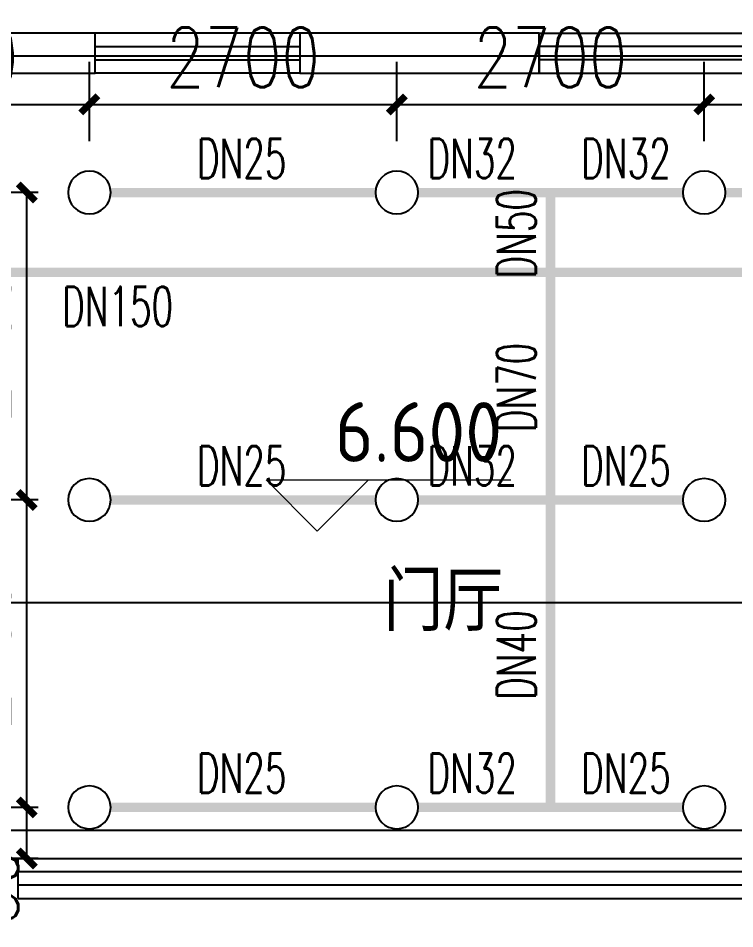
# Model space of a CAD drawing. Extents: x 0 to 2838408, y -923048 to 203859.
# Drawn here: x 2730038 to 2736331, y -544525 to -536527 of the extents above; entities that cross this region are included whole.
import ezdxf

# ---------------------------------------------------------------- set-up
doc = ezdxf.new("R2010")
doc.units = 0
doc.header["$LTSCALE"] = 1000
doc.layers.add('A-ANNO-IDEN-LEVL', color=3, linetype='Continuous', lineweight=0)
doc.layers.add('A-ANNO-TXT', color=7, linetype='Continuous', lineweight=0, plot=False)
for name, color, linetype in [('DIM_喷淋', 3, 'Continuous'), ('DOTE', 8, 'Continuous'), ('EQUIP_喷头', 7, 'Continuous'), ('PIPE-喷淋', 6, 'Continuous'), ('PUB_TEXT', 7, 'Continuous'), ('TEXT_喷淋', 7, 'Continuous'), ('WALL', 9, 'Continuous'), ('WINDOW', 4, 'Continuous'), ('XREF', 8, 'Continuous')]:
    doc.layers.add(name, color=color, linetype=linetype)
doc.styles.add('_TCH_DIM_T3', font='SIMPLEX', dxfattribs={"width": 0.75, "bigfont": 'HZTXT'})
doc.styles.add('_TWT_PIPEDN', font='SIMPLEX', dxfattribs={"width": 0.8, "height": 2.3, "bigfont": 'HZTXT'})
doc.styles.get("Standard").update_dxf_attribs({"font": 'geniso.shx', "bigfont": 'hztxt.shx'})
doc.dimstyles.new('_TWT_ARCH&&150', dxfattribs={"dimtxt": 525, "dimasz": 150, "dimexe": 375, "dimexo": 450, "dimgap": 150, "dimtad": 1, "dimdec": 0, "dimzin": 0, "dimdsep": 46, "dimtxsty": '_TCH_DIM_T3', "dimblk": 'ARCHTICK', "dimcen": 0.09, "dimclrt": 7, "dimazin": 2, "dimtfac": 1, "dimtdec": 0, "dimtix": 1, "dimtmove": 2, "dimatfit": 3, "dimfxl": 1, "dimtolj": 1, "dimtzin": 0, "dimarcsym": 0})

# ---------------------------------------------------------------- blocks, each defined once
blk = doc.blocks.new('$WINLIB2D$00000001')
at = {"color": 0}
for points in [[(-0.5, 0.5), (-0.5, -0.5)], [(-0.5, 0.5), (0.5, 0.5)], [(0.5, -0.5), (0.5, 0.5)], [(0.5, 0.1667), (-0.5, 0.1667)], [(0.5, -0.1667), (-0.5, -0.1667)], [(-0.5, -0.5), (0.5, -0.5)]]:
    blk.add_lwpolyline(points, dxfattribs=at)
blk = doc.blocks.new('3F1')
at = {"layer": 'A-ANNO-IDEN-LEVL'}
for p, q in [((2396618.7, -541031.5), (2396168.7, -540581.5)), ((2396168.7, -540581.5), (2398319.6, -540581.5)), ((2396618.7, -541031.5), (2397068.7, -540581.5))]:
    blk.add_line(p, q, dxfattribs=at)
at = {"layer": 'DOTE'}
for p, q in [((2343216.7, -536858.3), (2453916.7, -536858.3)), ((2343216.7, -541658.3), (2453916.7, -541658.3)), ((2392758.5, -543658.3), (2405723.1, -543658.3))]:
    blk.add_line(p, q, dxfattribs=at)
at = {"layer": 'WALL'}
for p, q in [((2394666.7, -536658.3), (2393666.7, -536658.3)), ((2394666.7, -537008.3), (2394666.7, -536658.3)), ((2398566.7, -536658.3), (2396466.7, -536658.3)), ((2396466.7, -536658.3), (2396466.7, -537008.3)), ((2398566.7, -537008.3), (2398566.7, -536658.3)), ((2393916.7, -537008.3), (2394666.7, -537008.3)), ((2396466.7, -537008.3), (2398566.7, -537008.3))]:
    blk.add_line(p, q, dxfattribs=at)
at = {"layer": 'WINDOW', "xscale": -1800, "yscale": 350, "zscale": -1800, "rotation": 359.9999999999995}
blk.add_blockref('$WINLIB2D$00000001', (2395566.7, -536833.3), dxfattribs=at)
at = {"layer": 'WINDOW'}
for p, xscale, yscale, zscale in [((2399466.7, -536833.3), 1800, 350, 1800), ((2397479.2, -544083.3), 6975, -350, 6975)]:
    blk.add_blockref('$WINLIB2D$00000001', p, dxfattribs=dict(at, xscale=xscale, yscale=yscale, zscale=zscale))
at = {"layer": 'A-ANNO-TXT', "color": 7}
blk.add_text('6.600', height=525, dxfattribs=at).set_placement((2396772.8, -540424))
at = {"layer": 'PUB_TEXT'}
blk.add_text('门厅', height=525, dxfattribs=at).set_placement((2397200.2, -541910))
blk = doc.blocks.new('_ArchTick')
at = {"color": 0, "linetype": 'ByBlock', "const_width": 0.4}
blk.add_lwpolyline([(-0.5, -0.5), (0.5, 0.5)], dxfattribs=at)
blk = doc.blocks.new('*D2448')
at = {"layer": 'Defpoints', "color": 0, "linetype": 'ByBlock', "transparency": 16777216}
for p in [(2730112.5, -538058.3), (2730662.5, -538058.3), (2730662.5, -540758.3)]:
    blk.add_point(p, dxfattribs=at)
at = {"layer": 'DIM_喷淋', "color": 0, "linetype": 'ByBlock', "lineweight": -2, "transparency": 16777216}
for p, q in [((2730212.5, -538058.3), (2729737.5, -538058.3)), ((2730112.5, -540758.3), (2730112.5, -538058.3)), ((2730212.5, -540758.3), (2729737.5, -540758.3))]:
    blk.add_line(p, q, dxfattribs=at)
at = {"layer": 'DIM_喷淋', "color": 0, "linetype": 'ByBlock', "lineweight": -2, "transparency": 16777216, "xscale": 150, "yscale": 150, "zscale": 150}
for p, rotation in [((2730112.5, -538058.3), 90), ((2730112.5, -540758.3), 270)]:
    blk.add_blockref('_ArchTick', p, dxfattribs=dict(at, rotation=rotation))
at = {"layer": 'DIM_喷淋', "color": 7, "linetype": 'ByBlock', "transparency": 16777216, "insert": (2729700, -539408.3), "char_height": 525, "attachment_point": 5, "rotation": 90, "style": '_TCH_DIM_T3'}
blk.add_mtext('\\A1;2700', dxfattribs=at)
blk = doc.blocks.new('*D2449')
at = {"layer": 'Defpoints', "color": 0, "linetype": 'ByBlock', "transparency": 16777216}
for p in [(2730112.5, -540758.3), (2730662.5, -540758.3), (2730662.5, -543458.3)]:
    blk.add_point(p, dxfattribs=at)
at = {"layer": 'DIM_喷淋', "color": 0, "linetype": 'ByBlock', "lineweight": -2, "transparency": 16777216}
for p, q in [((2730212.5, -540758.3), (2729737.5, -540758.3)), ((2730112.5, -543458.3), (2730112.5, -540758.3)), ((2730212.5, -543458.3), (2729737.5, -543458.3))]:
    blk.add_line(p, q, dxfattribs=at)
at = {"layer": 'DIM_喷淋', "color": 0, "linetype": 'ByBlock', "lineweight": -2, "transparency": 16777216, "xscale": 150, "yscale": 150, "zscale": 150}
for p, rotation in [((2730112.5, -540758.3), 90), ((2730112.5, -543458.3), 270)]:
    blk.add_blockref('_ArchTick', p, dxfattribs=dict(at, rotation=rotation))
at = {"layer": 'DIM_喷淋', "color": 7, "linetype": 'ByBlock', "transparency": 16777216, "insert": (2729700, -542108.3), "char_height": 525, "attachment_point": 5, "rotation": 90, "style": '_TCH_DIM_T3'}
blk.add_mtext('\\A1;2700', dxfattribs=at)
blk = doc.blocks.new('*D2450')
at = {"layer": 'Defpoints', "color": 0, "linetype": 'ByBlock', "transparency": 16777216}
for p in [(2730112.5, -543458.3), (2730662.5, -543458.3), (2730662.5, -543908.3)]:
    blk.add_point(p, dxfattribs=at)
at = {"layer": 'DIM_喷淋', "color": 0, "linetype": 'ByBlock', "lineweight": -2, "transparency": 16777216}
for p, q in [((2730212.5, -543458.3), (2729737.5, -543458.3)), ((2730112.5, -543908.3), (2730112.5, -543458.3)), ((2730212.5, -543908.3), (2729737.5, -543908.3))]:
    blk.add_line(p, q, dxfattribs=at)
at = {"layer": 'DIM_喷淋', "color": 0, "linetype": 'ByBlock', "lineweight": -2, "transparency": 16777216, "xscale": 150, "yscale": 150, "zscale": 150}
for p, rotation in [((2730112.5, -543458.3), 90), ((2730112.5, -543908.3), 270)]:
    blk.add_blockref('_ArchTick', p, dxfattribs=dict(at, rotation=rotation))
at = {"layer": 'DIM_喷淋', "color": 7, "linetype": 'ByBlock', "transparency": 16777216, "insert": (2729775, -544328.3), "char_height": 525, "attachment_point": 5, "rotation": 90, "style": '_TCH_DIM_T3'}
blk.add_mtext('\\A1;450', dxfattribs=at)
blk = doc.blocks.new('*D2469')
at = {"layer": 'Defpoints', "color": 0, "linetype": 'ByBlock', "transparency": 16777216}
for p in [(2739162.5, -537283.9), (2736062.5, -538058.3), (2739162.5, -538058.3)]:
    blk.add_point(p, dxfattribs=at)
at = {"layer": 'DIM_喷淋', "color": 0, "linetype": 'ByBlock', "lineweight": -2, "transparency": 16777216}
for p, q in [((2736062.5, -537608.3), (2736062.5, -536908.9)), ((2739162.5, -537608.3), (2739162.5, -536908.9)), ((2736062.5, -537283.9), (2739162.5, -537283.9))]:
    blk.add_line(p, q, dxfattribs=at)
at = {"layer": 'DIM_喷淋', "color": 0, "linetype": 'ByBlock', "lineweight": -2, "transparency": 16777216, "xscale": 150, "yscale": 150, "zscale": 150, "rotation": 180}
blk.add_blockref('_ArchTick', (2736062.5, -537283.9), dxfattribs=at)
at = {"layer": 'DIM_喷淋', "color": 0, "linetype": 'ByBlock', "lineweight": -2, "transparency": 16777216, "xscale": 150, "yscale": 150, "zscale": 150}
blk.add_blockref('_ArchTick', (2739162.5, -537283.9), dxfattribs=at)
at = {"layer": 'DIM_喷淋', "color": 7, "linetype": 'ByBlock', "transparency": 16777216, "insert": (2737612.5, -536871.4), "char_height": 525, "attachment_point": 5, "style": '_TCH_DIM_T3'}
blk.add_mtext('\\A1;3100', dxfattribs=at)
blk = doc.blocks.new('*D2470')
at = {"layer": 'Defpoints', "color": 0, "linetype": 'ByBlock', "transparency": 16777216}
for p in [(2736062.5, -537283.9), (2733362.5, -538058.3), (2736062.5, -538058.3)]:
    blk.add_point(p, dxfattribs=at)
at = {"layer": 'DIM_喷淋', "color": 0, "linetype": 'ByBlock', "lineweight": -2, "transparency": 16777216}
for p, q in [((2733362.5, -537608.3), (2733362.5, -536908.9)), ((2736062.5, -537608.3), (2736062.5, -536908.9)), ((2733362.5, -537283.9), (2736062.5, -537283.9))]:
    blk.add_line(p, q, dxfattribs=at)
at = {"layer": 'DIM_喷淋', "color": 0, "linetype": 'ByBlock', "lineweight": -2, "transparency": 16777216, "xscale": 150, "yscale": 150, "zscale": 150, "rotation": 180}
blk.add_blockref('_ArchTick', (2733362.5, -537283.9), dxfattribs=at)
at = {"layer": 'DIM_喷淋', "color": 0, "linetype": 'ByBlock', "lineweight": -2, "transparency": 16777216, "xscale": 150, "yscale": 150, "zscale": 150}
blk.add_blockref('_ArchTick', (2736062.5, -537283.9), dxfattribs=at)
at = {"layer": 'DIM_喷淋', "color": 7, "linetype": 'ByBlock', "transparency": 16777216, "insert": (2734712.5, -536871.4), "char_height": 525, "attachment_point": 5, "style": '_TCH_DIM_T3'}
blk.add_mtext('\\A1;2700', dxfattribs=at)
blk = doc.blocks.new('*D2471')
at = {"layer": 'Defpoints', "color": 0, "linetype": 'ByBlock', "transparency": 16777216}
for p in [(2733362.5, -537283.9), (2730662.5, -538058.3), (2733362.5, -538058.3)]:
    blk.add_point(p, dxfattribs=at)
at = {"layer": 'DIM_喷淋', "color": 0, "linetype": 'ByBlock', "lineweight": -2, "transparency": 16777216}
for p, q in [((2730662.5, -537608.3), (2730662.5, -536908.9)), ((2733362.5, -537608.3), (2733362.5, -536908.9)), ((2730662.5, -537283.9), (2733362.5, -537283.9))]:
    blk.add_line(p, q, dxfattribs=at)
at = {"layer": 'DIM_喷淋', "color": 0, "linetype": 'ByBlock', "lineweight": -2, "transparency": 16777216, "xscale": 150, "yscale": 150, "zscale": 150, "rotation": 180}
blk.add_blockref('_ArchTick', (2730662.5, -537283.9), dxfattribs=at)
at = {"layer": 'DIM_喷淋', "color": 0, "linetype": 'ByBlock', "lineweight": -2, "transparency": 16777216, "xscale": 150, "yscale": 150, "zscale": 150}
blk.add_blockref('_ArchTick', (2733362.5, -537283.9), dxfattribs=at)
at = {"layer": 'DIM_喷淋', "color": 7, "linetype": 'ByBlock', "transparency": 16777216, "insert": (2732012.5, -536871.4), "char_height": 525, "attachment_point": 5, "style": '_TCH_DIM_T3'}
blk.add_mtext('\\A1;2700', dxfattribs=at)
blk = doc.blocks.new('*D2472')
at = {"layer": 'Defpoints', "color": 0, "linetype": 'ByBlock', "transparency": 16777216}
for p in [(2730662.5, -537283.9), (2728062.5, -538058.3), (2730662.5, -538058.3)]:
    blk.add_point(p, dxfattribs=at)
at = {"layer": 'DIM_喷淋', "color": 0, "linetype": 'ByBlock', "lineweight": -2, "transparency": 16777216}
for p, q in [((2728062.5, -537608.3), (2728062.5, -536908.9)), ((2730662.5, -537608.3), (2730662.5, -536908.9)), ((2728062.5, -537283.9), (2730662.5, -537283.9))]:
    blk.add_line(p, q, dxfattribs=at)
at = {"layer": 'DIM_喷淋', "color": 0, "linetype": 'ByBlock', "lineweight": -2, "transparency": 16777216, "xscale": 150, "yscale": 150, "zscale": 150, "rotation": 180}
blk.add_blockref('_ArchTick', (2728062.5, -537283.9), dxfattribs=at)
at = {"layer": 'DIM_喷淋', "color": 0, "linetype": 'ByBlock', "lineweight": -2, "transparency": 16777216, "xscale": 150, "yscale": 150, "zscale": 150}
blk.add_blockref('_ArchTick', (2730662.5, -537283.9), dxfattribs=at)
at = {"layer": 'DIM_喷淋', "color": 7, "linetype": 'ByBlock', "transparency": 16777216, "insert": (2729362.5, -536871.4), "char_height": 525, "attachment_point": 5, "style": '_TCH_DIM_T3'}
blk.add_mtext('\\A1;2600', dxfattribs=at)
blk = doc.blocks.new('$TwtSys$00000125')
blk.add_circle((0, 0, 0), 1)

msp = doc.modelspace()

# ---------------------------------------------------------------- linework, layer by layer
at = {"layer": 'PIPE-喷淋', "linetype": 'ByBlock', "ltscale": 1.5, "const_width": 82.5}
for points in [[(2730850, -538058.3), (2733175, -538058.3)], [(2733550, -538058.3), (2734712.5, -538058.3)], [(2734712.5, -538058.3), (2734712.5, -538758.3)], [(2734712.5, -538058.3), (2735875, -538058.3)], [(2738975, -538058.3), (2736250, -538058.3)], [(2727112.5, -538758.3), (2734712.5, -538758.3)], [(2734712.5, -538758.3), (2734712.5, -540758.3)], [(2743012.5, -538758.3), (2734712.5, -538758.3)], [(2730850, -540758.3), (2733175, -540758.3)], [(2733550, -540758.3), (2734712.5, -540758.3)], [(2734712.5, -540758.3), (2735875, -540758.3)], [(2734712.5, -540758.3), (2734712.5, -543458.3)], [(2730850, -543458.3), (2733175, -543458.3)], [(2733550, -543458.3), (2734712.5, -543458.3)], [(2734712.5, -543458.3), (2735875, -543458.3)]]:
    msp.add_lwpolyline(points, dxfattribs=at)

# ---------------------------------------------------------------- block references
at = {"layer": 'EQUIP_喷头', "linetype": 'ByBlock', "xscale": 187.5, "yscale": -187.5, "zscale": 187.5}
for p in [(2730662.5, -538058.3), (2733362.5, -538058.3), (2736062.5, -538058.3), (2730662.5, -540758.3), (2733362.5, -540758.3), (2736062.5, -540758.3), (2730662.5, -543458.3), (2733362.5, -543458.3), (2736062.5, -543458.3)]:
    msp.add_blockref('$TwtSys$00000125', p, dxfattribs=at)
at = {"layer": 'XREF'}
msp.add_blockref('3F1', (336045.8, 0), dxfattribs=at)

# ---------------------------------------------------------------- texts
at = {"layer": 'TEXT_喷淋', "color": 251, "linetype": 'ByBlock', "style": '_TWT_PIPEDN', "width": 0.64}
for s, rotation, p in [('DN25', 359.99999, (2731607.7, -537930.8)), ('DN32', 359.99999, (2733632.7, -537930.8)), ('DN32', 359.99999, (2734982.7, -537930.8)), ('DN50', 90, (2734585, -538813.1)), ('DN25', 359.99999, (2731607.7, -540630.8)), ('DN32', 359.99999, (2733632.7, -540630.8)), ('DN25', 359.99999, (2734982.7, -540630.8)), ('DN40', 90, (2734585, -542513.1)), ('DN25', 359.99999, (2731607.7, -543330.8)), ('DN32', 359.99999, (2733632.7, -543330.8)), ('DN25', 359.99999, (2734982.7, -543330.8))]:
    msp.add_text(s, height=345, rotation=rotation, dxfattribs=at).set_placement(p)
at = {"layer": 'TEXT_喷淋', "linetype": 'ByBlock', "style": '_TWT_PIPEDN', "width": 0.64}
msp.add_text('DN150', height=345, dxfattribs=at).set_placement((2730423.6, -539230.8))
msp.add_text('DN70', height=345, rotation=90, dxfattribs=at).set_placement((2734585, -540163.1))

# ---------------------------------------------------------------- dimensions: what is measured, and where the dimension line sits
at = {"layer": 'DIM_喷淋', "linetype": 'ByBlock'}
for p1, p2, distance, picture, middle in [((2728062.5, -538058.3), (2730662.5, -538058.3), 774.4, '*D2472', (2729362.5, -536871.4)), ((2730662.5, -538058.3), (2733362.5, -538058.3), 774.4, '*D2471', (2732012.5, -536871.4)), ((2733362.5, -538058.3), (2736062.5, -538058.3), 774.4, '*D2470', (2734712.5, -536871.4)), ((2736062.5, -538058.3), (2739162.5, -538058.3), 774.4, '*D2469', (2737612.5, -536871.4)), ((2730662.5, -540758.3), (2730662.5, -538058.3), 550, '*D2448', (2729700, -539408.3)), ((2730662.5, -543458.3), (2730662.5, -540758.3), 550, '*D2449', (2729700, -542108.3))]:
    dim = msp.add_aligned_dim(p1=p1, p2=p2, distance=distance, dimstyle='_TWT_ARCH&&150', dxfattribs=at)
    dim.commit()
    dim.dimension.update_dxf_attribs({"geometry": picture, "text_midpoint": middle})
dim = msp.add_linear_dim(base=(2730112.5, -543458.3), p1=(2730662.5, -543908.3), p2=(2730662.5, -543458.3), angle=90, dimstyle='_TWT_ARCH&&150', dxfattribs=at)
dim.commit()
dim.dimension.update_dxf_attribs({"geometry": '*D2450', "text_midpoint": (2729775, -544328.3), "dimtype": 129})

doc.saveas('drawing.dxf')
